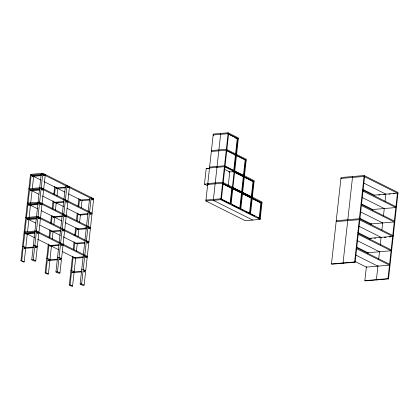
<?xml version="1.0" encoding="UTF-8"?>
<svg xmlns="http://www.w3.org/2000/svg" width="419" height="419" viewBox="0 0 419 419"><rect width="100%" height="100%" fill="white"/><g stroke="black" fill="none" stroke-linecap="round" stroke-linejoin="round"><path stroke-width="0.63" d="M25.711 248.153L24.192 261.927L23.422 261.995L20.95 260.754L30.487 174.351L42.827 173.293L93.673 198.742L84.13 285.15L82.59 285.281L80.118 284.045L83.229 255.868M24.192 261.927L21.72 260.691L31.263 174.283M27.303 233.75L25.784 247.524L23.312 246.288L22.542 246.356M27.513 231.875L28.895 219.352M29.1 217.471L30.482 204.949M30.692 203.068L32.074 190.545M32.279 188.67L33.661 176.148M45.299 174.529L35.756 260.937L34.217 261.068L31.744 259.832L41.282 173.424M35.756 260.937L33.284 259.696L42.827 173.293M51.49 245.859L48.379 274.036L47.609 274.099L45.137 272.863L48.316 244.062M49.075 237.175L49.908 229.659M50.599 223.4L51.427 215.885M52.186 208.997L53.087 200.858M53.847 193.971L54.674 186.455M48.379 274.036L45.907 272.795L49.018 244.623M49.777 237.735L50.61 230.22M51.369 223.332L52.197 215.822M52.962 208.929L53.789 201.419M54.549 194.531L55.376 187.015M52.249 238.971L53.082 231.456M53.842 224.568L54.669 217.058M55.428 210.17L56.261 202.655M57.021 195.767L57.848 188.251M69.486 186.638L59.943 273.041L58.403 273.178L55.931 271.936L59.042 243.764M59.179 242.512L60.629 229.361M60.771 228.109L62.222 214.957M62.358 213.706L63.814 200.56M63.882 199.931L65.401 186.156M59.943 273.041L57.471 271.805L67.014 185.397M75.677 257.968L72.566 286.14L71.796 286.208L69.324 284.972L72.503 256.166M73.267 249.279L74.095 241.768M74.786 235.504L75.614 227.994M76.447 220.478L77.274 212.967M78.034 206.08L78.866 198.564M72.566 286.14L70.093 284.904L73.205 256.727M73.969 249.839L74.797 242.329M75.556 235.441L76.384 227.926M77.148 221.038L77.976 213.528M78.735 206.635L79.568 199.125M76.436 251.081L77.269 243.565M78.028 236.677L78.856 229.162M79.62 222.274L80.448 214.764M81.207 207.876L82.04 200.361M83.365 254.616L84.821 241.47M84.957 240.218L86.408 227.067M86.544 225.815L88 212.663M88.137 211.412L89.587 198.266M84.13 285.15L81.658 283.914L91.201 197.506M207.337 185.607L204.467 184.171L206.19 168.569L209.856 168.255M207.793 183.574L222.699 182.296L262.069 202.005L260.147 219.404L245.241 220.682L205.87 200.973L213.255 134.07L228.161 132.792L238.401 137.919L236.578 154.417M220.708 133.431L213.323 200.334L252.694 220.043M260.147 219.404L220.776 199.695L228.161 132.792M221.405 199.062L223.128 183.459M223.227 182.558L224.951 166.961M225.05 166.06L226.773 150.458M226.873 149.557L228.591 133.96M228.255 185.58L229.759 171.931L224.244 169.166M230.073 203.702L231.796 188.1L222.615 183.506M235.536 154.197L237.259 138.595L228.077 134.001M230.586 203.66L232.309 188.058L231.068 188.162M232.409 187.157L234.132 171.554L229.162 171.984M234.231 170.653L235.949 155.056L234.708 155.161M236.049 154.155L237.772 138.553M231.115 203.922L232.838 188.32M232.938 187.424L234.661 171.821M234.76 170.921L236.484 155.318M232.676 188.545L241.506 192.96L239.783 208.562L232.325 204.828M243.423 175.561L245.146 159.958L235.965 155.365M240.297 208.521L242.02 192.918M242.119 192.017L243.842 176.415L242.596 176.525M243.942 175.514L245.66 159.917M240.825 208.782L242.549 193.18M242.648 192.284L244.371 176.682M244.471 175.781L246.288 159.278L226.339 149.295L211.433 150.573L211.967 150.835M251.316 196.92L253.034 181.322L244.209 176.902M250.007 213.381L251.73 197.778L250.489 197.883M251.829 196.878L253.553 181.275L252.306 181.385M250.536 213.643L252.259 198.04M252.358 197.145L254.181 180.641L224.521 165.793L209.615 167.071M259.204 218.283L260.927 202.681L252.097 198.266M259.717 218.241L261.44 202.639L260.199 202.744M359.811 219.912L355.144 262.215L332.016 264.2L331.481 263.933L341.024 177.525L364.153 175.545L398.05 192.51L388.513 278.918L365.384 280.903L364.849 280.636L366.41 266.536M352.589 176.535L343.051 262.943L343.58 263.205M355.144 262.215L354.615 261.948L364.153 175.545M359.911 219.011L364.582 176.708M367.824 253.715L367.966 252.437M369.38 239.616L369.521 238.332L392.65 236.347L387.984 278.651L388.513 278.918M371.035 224.615L371.176 223.332M372.596 210.511L372.737 209.233M377.975 265.541L376.414 279.646L376.948 279.908M378.682 259.136L379.53 251.442M380.237 245.031L381.086 237.343M381.892 230.031L382.673 222.981M383.453 215.932L384.302 208.238M385.077 201.188L385.857 194.138M392.75 235.452L397.422 193.149L374.293 195.128M24.574 248.273L24.244 248.179L24.491 247.839M80.898 200.481L80.568 200.392L80.815 200.052M76.132 243.685L75.797 243.596L76.049 243.256M29.32 205.132L29.005 204.896L29.299 204.687M53.506 217.236L53.197 216.922L53.522 216.864M72.927 272.549L72.607 272.313L72.937 272.172M28.314 204.697L38.139 203.823M236.745 138.642L237.259 138.595M211.338 151.474L226.239 150.196L246.194 160.178M32.226 175.802L41.319 175.022M32.258 176.425L41.345 175.645M209.516 167.972L224.422 166.694L254.082 181.542L252.84 181.647M207.693 168.648L209.6 168.485M28.901 188.749L41.235 187.691L92.08 213.145M232.796 171.979L234.148 171.863M56.413 187.906L65.505 187.125M30.639 190.2L39.726 189.419M56.445 188.534L65.532 187.754M30.666 190.828L39.753 190.048M204.467 184.171L208.222 183.847M222.966 183.684L222.452 183.726L231.278 188.147M27.308 203.152L39.643 202.094L90.494 227.543M92.641 198.831L93.673 198.742M79.956 200.073L89.692 199.234M54.826 202.309L63.913 201.529M54.852 202.932L63.945 202.152M82.009 200.633L89.718 199.973M28.429 205.284L38.166 204.446M241.506 192.96L232.728 188.869M205.87 200.973L220.776 199.695M62.803 214.287L63.835 214.203M25.721 217.555L38.056 216.497L88.901 241.946M79.013 214.418L88.1 213.638M62.326 215.932L52.679 216.812M27.46 219.001L36.547 218.226M53.265 217.335L62.352 216.555M88.126 214.376L80.417 215.036L66.977 208.306M27.486 219.629L36.573 218.849M260.728 203.011L261.969 202.901L222.599 183.197L207.693 184.475L208.222 184.737M378.676 195.065L379.96 194.955M383.814 194.626L385.103 194.516M388.958 194.18L390.241 194.07M393.451 193.798L394.74 193.688M24.129 231.953L36.463 230.895L87.309 256.349M84.711 228.041L85.995 227.931M76.777 228.874L86.513 228.036M51.647 231.11L60.734 230.33M25.219 233.462L34.96 232.624M51.024 231.791L60.76 230.958M25.894 234.032L34.986 233.252M86.539 228.774L78.83 229.439L65.385 222.709M33.331 245.429L34.877 245.298L37.349 246.534M75.834 243.219L84.921 242.439M49.405 245.565L59.147 244.733M24.281 247.807L33.368 247.027M50.081 246.136L59.173 245.356M24.307 248.43L33.394 247.65M84.947 243.177L77.237 243.837L63.211 236.819M336.153 221.63L359.282 219.645L393.179 236.615M46.729 258.46L47.499 258.397L49.971 259.633M57.518 257.538L59.063 257.402L61.535 258.643M20.95 260.754L21.72 260.691M31.744 259.832L33.284 259.696M74.242 257.617L83.334 256.842M48.468 259.911L57.555 259.136M48.494 260.539L57.581 259.759M83.36 257.58L75.645 258.24L62.206 251.51M371.339 238.49L370.05 238.6L357.779 232.456M374.549 238.212L375.833 238.102M379.687 237.772L380.976 237.662M384.186 237.384L386.114 237.222M389.324 236.945L390.613 236.835M45.137 272.863L45.907 272.795M55.931 271.936L57.471 271.805M70.916 270.569L71.686 270.501L74.158 271.742M81.71 269.642L83.25 269.511L85.722 270.747M72.005 272.078L81.742 271.24M72.031 272.701L81.768 271.868M69.324 284.972L70.093 284.904M80.118 284.045L81.658 283.914M331.481 263.933L354.615 261.948M364.849 280.636L387.984 278.651M397.95 193.41L364.053 176.441L340.925 178.426L341.454 178.693M363.592 182.993L385.799 194.112M363.132 189.545L374.822 195.395M363.09 190.21L395.929 206.646M362.99 191.111L395.829 207.546L372.701 209.531L361.178 203.765M362.372 197.579L384.265 208.542M238.301 138.82L228.062 133.692L213.156 134.97L213.685 135.237M235.263 137.898L236.395 138.464M361.503 204.608L394.342 221.049M361.403 205.509L394.242 221.95L371.114 223.935L359.591 218.163M360.785 211.983L382.678 222.939M226.611 150.678L235.436 155.098L233.713 170.701L224.537 166.102M393.279 235.714L359.382 218.744L336.253 220.729L336.782 220.996M358.821 226.197L381.033 237.316M234.247 170.962L242.852 175.273M358.324 233.414L391.163 249.85M234.499 172.041L243.324 176.462L241.606 192.059L232.995 187.754M235.117 172.649L242.811 176.504M244.261 177.227L252.17 181.186M358.224 234.315L391.063 250.751L367.934 252.736L356.412 246.969M228.894 171.795L229.245 171.973M357.03 240.496L379.499 251.74M206.703 168.527L207.054 168.7M356.731 247.812L389.57 264.253M356.632 248.713L389.471 265.154L366.342 267.133L354.82 261.367M242.135 192.326L250.74 196.637M242.386 193.405L251.217 197.82L249.494 213.423L244.9 211.124M243.004 194.013L250.698 197.868M252.149 198.59L260.058 202.55M355.438 254.899L377.907 266.144M260.246 218.503L220.876 198.795L205.97 200.078L206.499 200.34M221.462 199.392L229.497 203.414M240.883 209.112L243.753 210.553M250.593 213.973L254.611 215.984M257.481 217.424L258.628 217.995M93.573 199.643L42.728 174.194L31.163 175.184L41.099 180.154M44.021 181.621L65.06 192.153M68.564 193.908L80.841 200.052M91.981 214.046L41.135 188.592L29.571 189.587L38.92 194.264M42.429 196.019L63.468 206.551M90.394 228.444L39.543 202.995L27.979 203.985L29.152 204.572M30.32 205.158L37.333 208.667M41.423 210.715L61.881 220.954M88.802 242.847L37.956 217.393L26.392 218.388L35.741 223.065M39.831 225.113L60.289 235.352M87.215 257.25L36.364 231.796L24.8 232.786L34.735 237.762M37.658 239.223L58.697 249.755M25.826 233.619C26.051 234.766 26.36 232.87 25.826 233.619M27.418 219.216C27.623 220.347 27.984 218.498 27.418 219.216M30.597 190.415C30.823 191.562 31.126 189.666 30.597 190.415M32.19 176.011C32.415 177.158 32.719 175.268 32.19 176.011M35.804 247.027C36.008 248.168 36.364 246.293 35.804 247.027M37.391 232.629C37.605 233.765 37.946 231.896 37.391 232.629M38.983 218.226C39.187 219.367 39.543 217.487 38.983 218.226M40.57 203.823C40.774 204.954 41.135 203.105 40.57 203.823M42.162 189.425C42.366 190.556 42.728 188.707 42.162 189.425M43.754 175.022C43.948 176.158 44.33 174.294 43.754 175.022M48.426 260.126C48.63 261.262 48.992 259.403 48.426 260.126M50.013 245.728C50.217 246.854 50.579 245.01 50.013 245.728M51.605 231.325C51.799 232.461 52.181 230.597 51.605 231.325M54.784 202.524C54.989 203.655 55.35 201.806 54.784 202.524M56.376 188.121C56.57 189.257 56.953 187.393 56.376 188.121M59.99 259.136C60.21 260.272 60.535 258.408 59.99 259.136M61.577 244.733C61.776 245.864 62.153 244.015 61.577 244.733M63.169 230.335C63.379 231.471 63.73 229.602 63.169 230.335M64.762 215.932C64.971 217.068 65.312 215.204 64.762 215.932M66.349 201.529C66.558 202.676 66.909 200.79 66.349 201.529M67.941 187.131C68.145 188.262 68.507 186.413 67.941 187.131M74.2 257.832C74.409 258.973 74.76 257.093 74.2 257.832M77.384 229.031C77.588 230.162 77.95 228.313 77.384 229.031M78.971 214.628C79.17 215.764 79.547 213.905 78.971 214.628M84.177 271.24C84.387 272.381 84.738 270.512 84.177 271.24M85.769 256.842C85.979 257.978 86.319 256.114 85.769 256.842M87.356 242.439C87.576 243.575 87.901 241.711 87.356 242.439M88.948 228.041C89.142 229.172 89.525 227.318 88.948 228.041M90.535 213.638C90.745 214.774 91.096 212.904 90.535 213.638M92.128 199.234C92.337 200.371 92.678 198.506 92.128 199.234M63.023 230.094A0.629 0.356 85.1 0 0 63.374 231.047A0.629 0.356 85.1 0 0 63.641 230.12A0.629 0.356 85.1 0 0 63.023 230.094M64.61 215.696A0.629 0.356 85.1 0 0 64.961 216.644A0.629 0.356 85.1 0 0 65.233 215.722A0.629 0.356 85.1 0 0 64.61 215.696M66.202 201.293A0.629 0.356 85.1 0 0 66.553 202.246A0.629 0.356 85.1 0 0 66.82 201.319A0.629 0.356 85.1 0 0 66.202 201.293M67.794 186.89A0.629 0.356 85.1 0 0 68.145 187.843A0.629 0.356 85.1 0 0 68.412 186.916A0.629 0.356 85.1 0 0 67.794 186.89M61.431 244.497A0.629 0.356 85.1 0 0 61.782 245.445A0.629 0.356 85.1 0 0 62.054 244.523A0.629 0.356 85.1 0 0 61.431 244.497M59.844 258.895A0.629 0.356 85.1 0 0 60.195 259.848A0.629 0.356 85.1 0 0 60.462 258.926A0.629 0.356 85.1 0 0 59.844 258.895M87.21 242.203A0.629 0.356 85.1 0 0 87.561 243.151A0.629 0.356 85.1 0 0 87.828 242.229A0.629 0.356 85.1 0 0 87.21 242.203M88.802 227.8A0.629 0.356 85.1 0 0 89.153 228.753A0.629 0.356 85.1 0 0 89.42 227.826A0.629 0.356 85.1 0 0 88.802 227.8M90.389 213.402A0.629 0.356 85.1 0 0 90.74 214.35A0.629 0.356 85.1 0 0 91.012 213.428A0.629 0.356 85.1 0 0 90.389 213.402M91.981 198.999A0.629 0.356 85.1 0 0 92.332 199.952A0.629 0.356 85.1 0 0 92.599 199.025A0.629 0.356 85.1 0 0 91.981 198.999M85.617 256.601A0.629 0.356 85.1 0 0 85.968 257.554A0.629 0.356 85.1 0 0 86.241 256.632A0.629 0.356 85.1 0 0 85.617 256.601M84.03 271.004A0.629 0.356 85.1 0 0 84.381 271.957A0.629 0.356 85.1 0 0 84.648 271.03A0.629 0.356 85.1 0 0 84.03 271.004M38.836 217.99A0.629 0.356 85.1 0 0 39.187 218.938A0.629 0.356 85.1 0 0 39.454 218.016A0.629 0.356 85.1 0 0 38.836 217.99M40.423 203.587A0.629 0.356 85.1 0 0 40.774 204.54A0.629 0.356 85.1 0 0 41.046 203.613A0.629 0.356 85.1 0 0 40.423 203.587M42.015 189.184A0.629 0.356 85.1 0 0 42.366 190.137A0.629 0.356 85.1 0 0 42.633 189.21A0.629 0.356 85.1 0 0 42.015 189.184M43.602 174.786A0.629 0.356 85.1 0 0 43.953 175.734A0.629 0.356 85.1 0 0 44.225 174.812A0.629 0.356 85.1 0 0 43.602 174.786M37.244 232.388A0.629 0.356 85.1 0 0 37.595 233.341A0.629 0.356 85.1 0 0 37.867 232.414A0.629 0.356 85.1 0 0 37.244 232.388M35.657 246.791A0.629 0.356 85.1 0 0 36.008 247.739A0.629 0.356 85.1 0 0 36.275 246.817A0.629 0.356 85.1 0 0 35.657 246.791"/></g></svg>
